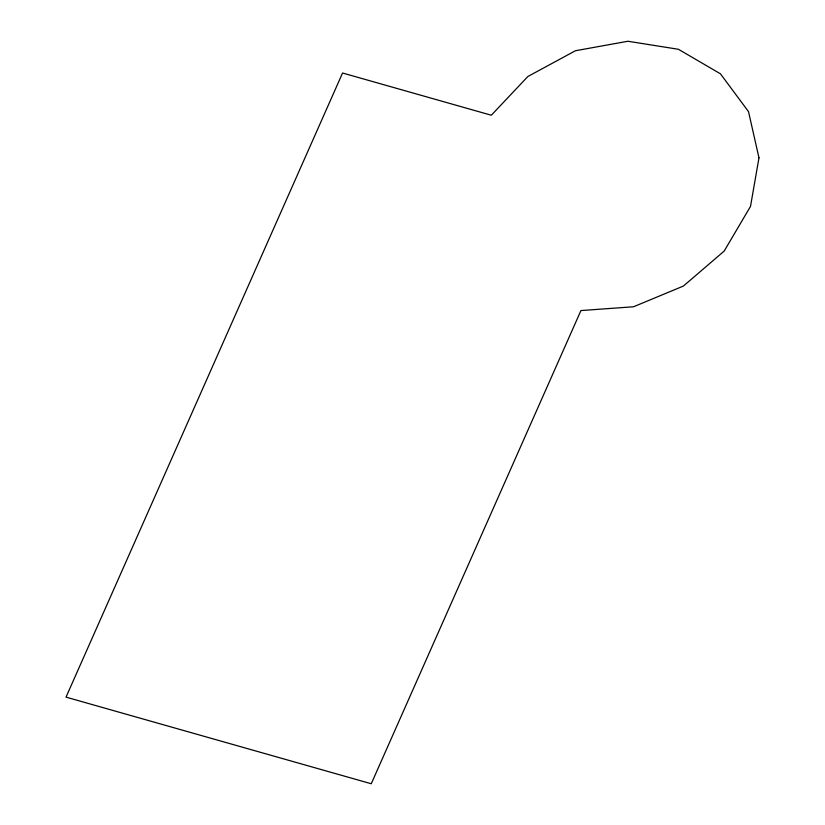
<?xml version="1.0" encoding="UTF-8"?>
<svg xmlns="http://www.w3.org/2000/svg" width="825" height="825" viewBox="0 0 825 825"><rect width="100%" height="100%" fill="white"/><g stroke="black" fill="none" stroke-linecap="round" stroke-linejoin="round"><path stroke-width="1.24" d="M758.979 157.812L750.502 206.415L724.175 251.089L683.409 286.058L633.507 306.776L580.934 310.561L371.26 783.75L66.021 697.135L342.561 73.013L491.318 115.232L527.866 76.508L575.448 50.738L627.908 41.25L678.418 49.283L720.442 73.807L748.502 111.612L758.979 157.812"/></g></svg>
